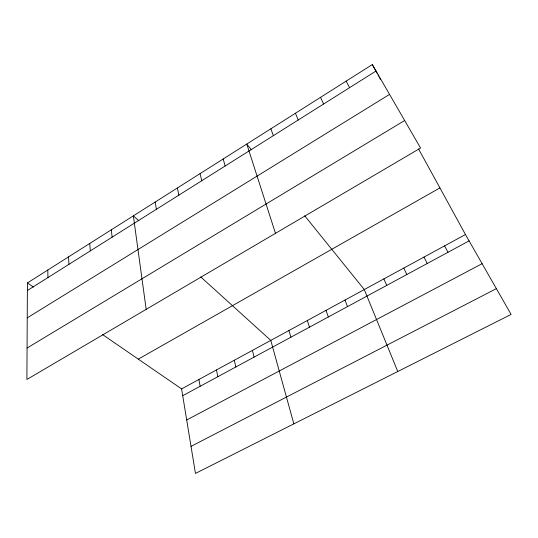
<?xml version="1.0" encoding="UTF-8"?>
<svg xmlns="http://www.w3.org/2000/svg" width="538" height="538" viewBox="0 0 538 538"><rect width="100%" height="100%" fill="white"/><g stroke="black" fill="none" stroke-linecap="round" stroke-linejoin="round"><path stroke-width="0.81" d="M27.425 282.921L26.9 379.465L420.568 148.037L372.323 64.567L27.425 282.921L33.457 287.07M27.377 290.507L376.049 71.009M27.23 317.864L389.566 94.399M27.068 348.039L404.657 120.505M138.293 359.135L439.909 187.91M181.602 388.907L465.457 234.528L511.1 314.427L195.462 473.433L181.602 388.907L102.65 334.636M182.712 395.699L469.089 240.876M186.693 419.976L482.115 263.681M191.024 446.365L496.372 288.644M138.784 220.775L133.357 215.859L146.175 309.343M200.761 276.942L270.789 340.399L293.849 423.87M251.454 149.853L246.774 144.056L275.476 233.331M304.723 215.812L364.287 289.552L397.764 371.523M372.323 64.567L377.172 73.41M377.979 74.883L378.786 76.356M379.593 77.828L380.4 79.301M418.577 148.972L465.457 234.528M444.563 245.893L447.986 252.282M346.149 81.137L349.552 87.687M424.005 257.07L427.233 263.506M403.782 268.072L406.815 274.541M320.527 97.365L323.614 104.016M383.876 278.899L386.728 285.402M295.429 113.249L298.22 120.001M344.999 300.036L347.494 306.613M270.856 128.811L273.358 135.657M326.015 310.365L328.341 316.969M307.326 320.534L309.484 327.165M288.913 330.54L290.917 337.198M223.176 158.992L225.14 166.013M252.396 350.399L254.091 357.111M200.049 173.633L201.763 180.728M234.292 360.252L235.832 366.983M216.458 369.949L217.85 376.701M177.379 187.984L178.845 195.153M198.899 379.498L200.149 386.271M155.152 202.059L156.383 209.295M111.332 229.8L112.112 237.171M89.738 243.472L90.303 250.896M68.568 256.875L68.918 264.36M47.795 270.022L47.949 277.561"/></g></svg>
